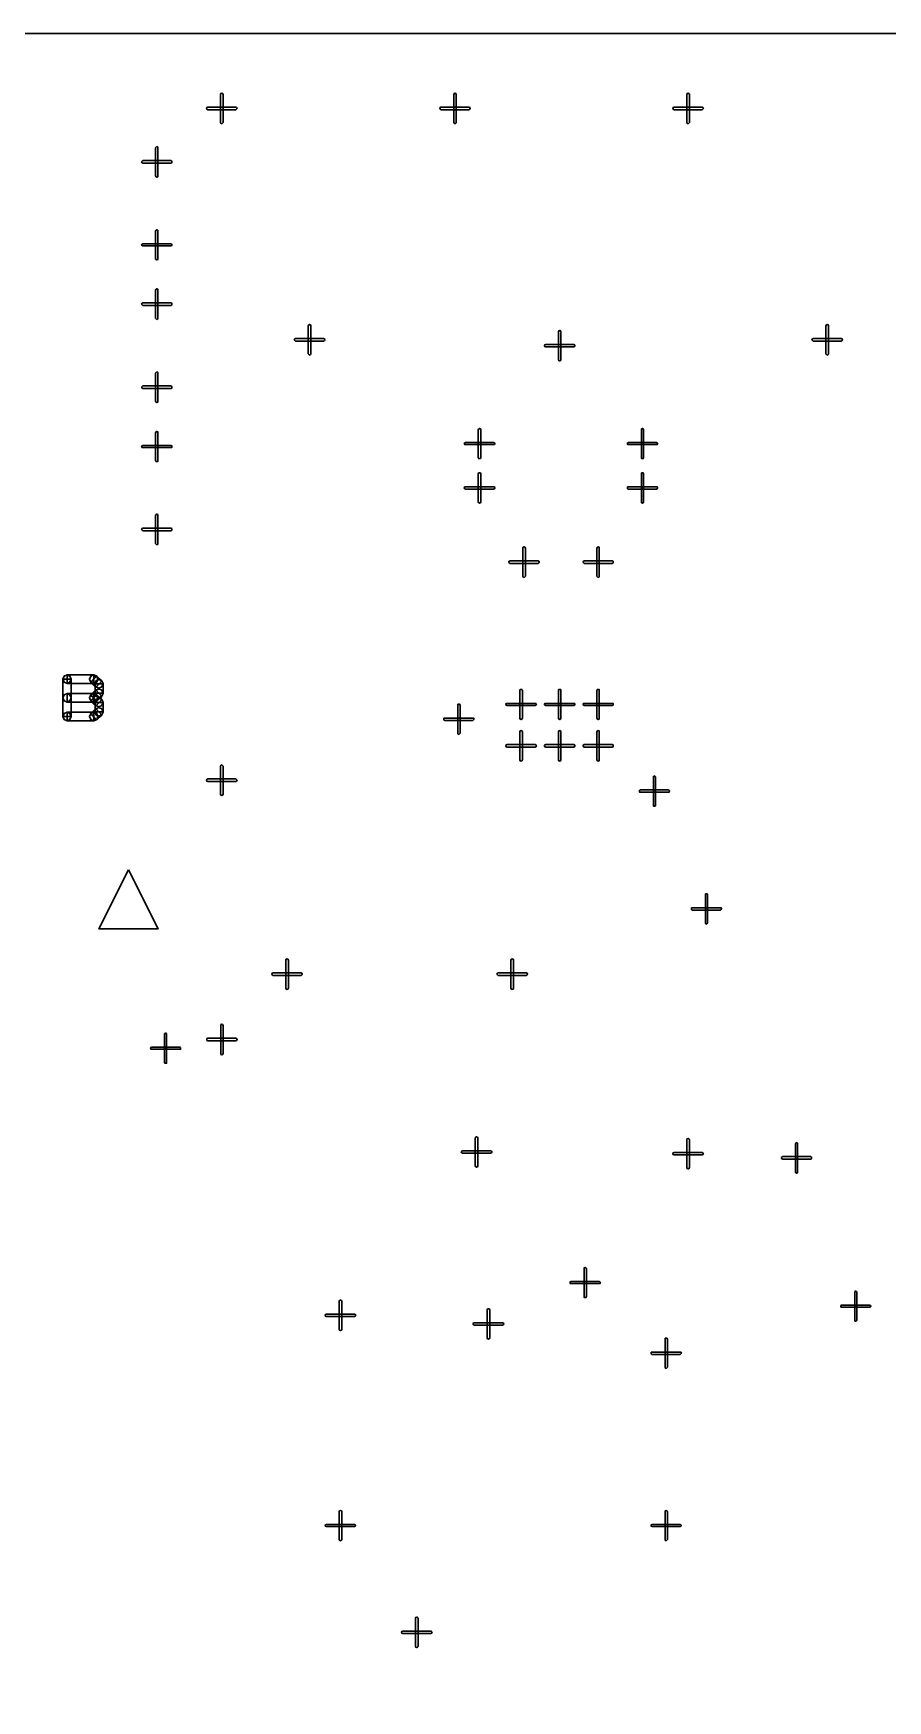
# Model space of a CAD drawing. Header units: millimetres. Extents: x 0 to 1189, y 35 to 806.
# Drawn here: x 678.2 to 728.6, y 510.5 to 608.7 of the extents above; entities that cross this region are included whole.
import ezdxf

# ---------------------------------------------------------------- set-up
doc = ezdxf.new("R2010")
doc.units = ezdxf.units.MM
doc.layers.add('Pen 1', color=7, linetype='Continuous')

msp = doc.modelspace()

# ---------------------------------------------------------------- linework, layer by layer
at = {"layer": 'Pen 1', "color": 7, "lineweight": 30}
for points in [[(623.325, 608.725), (623.325, 449.2), (832.35, 449.2), (832.35, 608.725), (623.325, 608.725)], [(689.25, 605.125), (689.275, 605.175), (689.325, 605.2), (689.375, 605.175), (689.4, 605.125), (689.4, 603.475), (689.375, 603.425), (689.325, 603.4), (689.275, 603.425), (689.25, 603.475), (689.25, 605.125)], [(689.25, 605.125), (689.275, 605.175), (689.325, 605.2), (689.375, 605.175), (689.4, 605.125), (689.4, 603.475), (689.375, 603.425), (689.325, 603.4), (689.275, 603.425), (689.25, 603.475), (689.25, 605.125)], [(703, 605.125), (703.025, 605.175), (703.075, 605.2), (703.125, 605.175), (703.15, 605.125), (703.15, 603.475), (703.125, 603.425), (703.075, 603.4), (703.025, 603.425), (703, 603.475), (703, 605.125)], [(703, 605.125), (703.025, 605.175), (703.075, 605.2), (703.125, 605.175), (703.15, 605.125), (703.15, 603.475), (703.125, 603.425), (703.075, 603.4), (703.025, 603.425), (703, 603.475), (703, 605.125)], [(716.75, 605.125), (716.775, 605.175), (716.825, 605.2), (716.875, 605.175), (716.9, 605.125), (716.9, 603.475), (716.875, 603.425), (716.825, 603.4), (716.775, 603.425), (716.75, 603.475), (716.75, 605.125)], [(716.75, 605.125), (716.775, 605.175), (716.825, 605.2), (716.875, 605.175), (716.9, 605.125), (716.9, 603.475), (716.875, 603.425), (716.825, 603.4), (716.775, 603.425), (716.75, 603.475), (716.75, 605.125)], [(688.5, 604.225), (688.45, 604.25), (688.425, 604.3), (688.45, 604.35), (688.5, 604.375), (690.15, 604.375), (690.2, 604.35), (690.225, 604.3), (690.2, 604.25), (690.15, 604.225), (688.5, 604.225)], [(688.5, 604.225), (688.45, 604.25), (688.425, 604.3), (688.45, 604.35), (688.5, 604.375), (690.15, 604.375), (690.2, 604.35), (690.225, 604.3), (690.2, 604.25), (690.15, 604.225), (688.5, 604.225)], [(702.25, 604.225), (702.2, 604.25), (702.175, 604.3), (702.2, 604.35), (702.25, 604.375), (703.9, 604.375), (703.95, 604.35), (703.975, 604.3), (703.95, 604.25), (703.9, 604.225), (702.25, 604.225)], [(702.25, 604.225), (702.2, 604.25), (702.175, 604.3), (702.2, 604.35), (702.25, 604.375), (703.9, 604.375), (703.95, 604.35), (703.975, 604.3), (703.95, 604.25), (703.9, 604.225), (702.25, 604.225)], [(716, 604.225), (715.95, 604.25), (715.925, 604.3), (715.95, 604.35), (716, 604.375), (717.65, 604.375), (717.7, 604.35), (717.725, 604.3), (717.7, 604.25), (717.65, 604.225), (716, 604.225)], [(716, 604.225), (715.95, 604.25), (715.925, 604.3), (715.95, 604.35), (716, 604.375), (717.65, 604.375), (717.7, 604.35), (717.725, 604.3), (717.7, 604.25), (717.65, 604.225), (716, 604.225)], [(684.675, 601.075), (684.625, 601.1), (684.6, 601.15), (684.625, 601.2), (684.675, 601.225), (686.325, 601.225), (686.375, 601.2), (686.375, 601.15), (686.375, 601.1), (686.325, 601.075), (684.675, 601.075)], [(684.675, 601.075), (684.625, 601.1), (684.6, 601.15), (684.625, 601.2), (684.675, 601.225), (686.325, 601.225), (686.375, 601.2), (686.375, 601.15), (686.375, 601.1), (686.325, 601.075), (684.675, 601.075)], [(685.425, 601.975), (685.45, 602.025), (685.5, 602.05), (685.55, 602.025), (685.55, 601.975), (685.55, 600.325), (685.55, 600.275), (685.5, 600.25), (685.45, 600.275), (685.425, 600.325), (685.425, 601.975)], [(685.425, 601.975), (685.45, 602.025), (685.5, 602.05), (685.55, 602.025), (685.55, 601.975), (685.55, 600.325), (685.55, 600.275), (685.5, 600.25), (685.45, 600.275), (685.425, 600.325), (685.425, 601.975)], [(684.675, 596.2), (684.625, 596.225), (684.6, 596.25), (684.625, 596.3), (684.675, 596.325), (686.325, 596.325), (686.375, 596.3), (686.375, 596.25), (686.375, 596.225), (686.325, 596.2), (684.675, 596.2)], [(684.675, 596.2), (684.625, 596.225), (684.6, 596.25), (684.625, 596.3), (684.675, 596.325), (686.325, 596.325), (686.375, 596.3), (686.375, 596.25), (686.375, 596.225), (686.325, 596.2), (684.675, 596.2)], [(685.425, 597.075), (685.45, 597.125), (685.5, 597.15), (685.55, 597.125), (685.55, 597.075), (685.55, 595.425), (685.55, 595.4), (685.5, 595.375), (685.45, 595.4), (685.425, 595.425), (685.425, 597.075)], [(685.425, 597.075), (685.45, 597.125), (685.5, 597.15), (685.55, 597.125), (685.55, 597.075), (685.55, 595.425), (685.55, 595.4), (685.5, 595.375), (685.45, 595.4), (685.425, 595.425), (685.425, 597.075)], [(685.425, 593.6), (685.45, 593.65), (685.5, 593.675), (685.55, 593.65), (685.55, 593.6), (685.55, 591.95), (685.55, 591.9), (685.5, 591.875), (685.45, 591.9), (685.425, 591.95), (685.425, 593.6)], [(685.425, 593.6), (685.45, 593.65), (685.5, 593.675), (685.55, 593.65), (685.55, 593.6), (685.55, 591.95), (685.55, 591.9), (685.5, 591.875), (685.45, 591.9), (685.425, 591.95), (685.425, 593.6)], [(684.675, 592.7), (684.625, 592.725), (684.6, 592.775), (684.625, 592.825), (684.675, 592.85), (686.325, 592.85), (686.375, 592.825), (686.375, 592.775), (686.375, 592.725), (686.325, 592.7), (684.675, 592.7)], [(684.675, 592.7), (684.625, 592.725), (684.6, 592.775), (684.625, 592.825), (684.675, 592.85), (686.325, 592.85), (686.375, 592.825), (686.375, 592.775), (686.375, 592.725), (686.325, 592.7), (684.675, 592.7)], [(694.425, 591.5), (694.45, 591.55), (694.5, 591.575), (694.55, 591.55), (694.575, 591.5), (694.575, 589.85), (694.55, 589.8), (694.5, 589.775), (694.45, 589.8), (694.425, 589.85), (694.425, 591.5)], [(694.425, 591.5), (694.45, 591.55), (694.5, 591.575), (694.55, 591.55), (694.575, 591.5), (694.575, 589.85), (694.55, 589.8), (694.5, 589.775), (694.45, 589.8), (694.425, 589.85), (694.425, 591.5)], [(724.95, 591.5), (724.975, 591.55), (725.025, 591.575), (725.075, 591.55), (725.1, 591.5), (725.1, 589.85), (725.075, 589.8), (725.025, 589.775), (724.975, 589.8), (724.95, 589.85), (724.95, 591.5)], [(724.95, 591.5), (724.975, 591.55), (725.025, 591.575), (725.075, 591.55), (725.1, 591.5), (725.1, 589.85), (725.075, 589.8), (725.025, 589.775), (724.975, 589.8), (724.95, 589.85), (724.95, 591.5)], [(693.675, 590.6), (693.625, 590.625), (693.6, 590.675), (693.625, 590.725), (693.675, 590.75), (695.325, 590.75), (695.375, 590.725), (695.4, 590.675), (695.375, 590.625), (695.325, 590.6), (693.675, 590.6)], [(693.675, 590.6), (693.625, 590.625), (693.6, 590.675), (693.625, 590.725), (693.675, 590.75), (695.325, 590.75), (695.375, 590.725), (695.4, 590.675), (695.375, 590.625), (695.325, 590.6), (693.675, 590.6)], [(708.425, 590.25), (708.375, 590.275), (708.35, 590.325), (708.375, 590.375), (708.425, 590.4), (710.075, 590.4), (710.125, 590.375), (710.15, 590.325), (710.125, 590.275), (710.075, 590.25), (708.425, 590.25)], [(708.425, 590.25), (708.375, 590.275), (708.35, 590.325), (708.375, 590.375), (708.425, 590.4), (710.075, 590.4), (710.125, 590.375), (710.15, 590.325), (710.125, 590.275), (710.075, 590.25), (708.425, 590.25)], [(709.175, 591.15), (709.2, 591.2), (709.25, 591.225), (709.3, 591.2), (709.325, 591.15), (709.325, 589.5), (709.3, 589.45), (709.25, 589.425), (709.2, 589.45), (709.175, 589.5), (709.175, 591.15)], [(709.175, 591.15), (709.2, 591.2), (709.25, 591.225), (709.3, 591.2), (709.325, 591.15), (709.325, 589.5), (709.3, 589.45), (709.25, 589.425), (709.2, 589.45), (709.175, 589.5), (709.175, 591.15)], [(724.2, 590.6), (724.15, 590.625), (724.125, 590.675), (724.15, 590.725), (724.2, 590.75), (725.85, 590.75), (725.9, 590.725), (725.925, 590.675), (725.9, 590.625), (725.85, 590.6), (724.2, 590.6)], [(724.2, 590.6), (724.15, 590.625), (724.125, 590.675), (724.15, 590.725), (724.2, 590.75), (725.85, 590.75), (725.9, 590.725), (725.925, 590.675), (725.9, 590.625), (725.85, 590.6), (724.2, 590.6)], [(685.425, 588.7), (685.45, 588.75), (685.5, 588.775), (685.55, 588.75), (685.55, 588.7), (685.55, 587.05), (685.55, 587), (685.5, 586.975), (685.45, 587), (685.425, 587.05), (685.425, 588.7)], [(685.425, 588.7), (685.45, 588.75), (685.5, 588.775), (685.55, 588.75), (685.55, 588.7), (685.55, 587.05), (685.55, 587), (685.5, 586.975), (685.45, 587), (685.425, 587.05), (685.425, 588.7)], [(684.675, 587.8), (684.625, 587.825), (684.6, 587.875), (684.625, 587.925), (684.675, 587.95), (686.325, 587.95), (686.375, 587.925), (686.375, 587.875), (686.375, 587.825), (686.325, 587.8), (684.675, 587.8)], [(684.675, 587.8), (684.625, 587.825), (684.6, 587.875), (684.625, 587.925), (684.675, 587.95), (686.325, 587.95), (686.375, 587.925), (686.375, 587.875), (686.375, 587.825), (686.325, 587.8), (684.675, 587.8)], [(704.45, 585.375), (704.475, 585.425), (704.525, 585.45), (704.575, 585.425), (704.6, 585.375), (704.6, 583.725), (704.575, 583.675), (704.525, 583.675), (704.475, 583.675), (704.45, 583.725), (704.45, 585.375)], [(704.45, 585.375), (704.475, 585.425), (704.525, 585.45), (704.575, 585.425), (704.6, 585.375), (704.6, 583.725), (704.575, 583.675), (704.525, 583.675), (704.475, 583.675), (704.45, 583.725), (704.45, 585.375)], [(714.075, 585.375), (714.075, 585.425), (714.125, 585.45), (714.175, 585.425), (714.2, 585.375), (714.2, 583.725), (714.175, 583.675), (714.125, 583.675), (714.075, 583.675), (714.075, 583.725), (714.075, 585.375)], [(714.075, 585.375), (714.075, 585.425), (714.125, 585.45), (714.175, 585.425), (714.2, 585.375), (714.2, 583.725), (714.175, 583.675), (714.125, 583.675), (714.075, 583.675), (714.075, 583.725), (714.075, 585.375)], [(684.675, 584.325), (684.625, 584.325), (684.6, 584.375), (684.625, 584.425), (684.675, 584.45), (686.325, 584.45), (686.375, 584.425), (686.375, 584.375), (686.375, 584.325), (686.325, 584.325), (684.675, 584.325)], [(684.675, 584.325), (684.625, 584.325), (684.6, 584.375), (684.625, 584.425), (684.675, 584.45), (686.325, 584.45), (686.375, 584.425), (686.375, 584.375), (686.375, 584.325), (686.325, 584.325), (684.675, 584.325)], [(685.425, 585.2), (685.45, 585.25), (685.5, 585.275), (685.55, 585.25), (685.55, 585.2), (685.55, 583.55), (685.55, 583.5), (685.5, 583.5), (685.45, 583.5), (685.425, 583.55), (685.425, 585.2)], [(685.425, 585.2), (685.45, 585.25), (685.5, 585.275), (685.55, 585.25), (685.55, 585.2), (685.55, 583.55), (685.55, 583.5), (685.5, 583.5), (685.45, 583.5), (685.425, 583.55), (685.425, 585.2)], [(703.7, 584.5), (703.65, 584.5), (703.625, 584.55), (703.65, 584.6), (703.7, 584.625), (705.35, 584.625), (705.4, 584.6), (705.425, 584.55), (705.4, 584.5), (705.35, 584.5), (703.7, 584.5)], [(703.7, 584.5), (703.65, 584.5), (703.625, 584.55), (703.65, 584.6), (703.7, 584.625), (705.35, 584.625), (705.4, 584.6), (705.425, 584.55), (705.4, 584.5), (705.35, 584.5), (703.7, 584.5)], [(713.3, 584.5), (713.25, 584.5), (713.25, 584.55), (713.25, 584.6), (713.3, 584.625), (714.95, 584.625), (715, 584.6), (715.025, 584.55), (715, 584.5), (714.95, 584.5), (713.3, 584.5)], [(713.3, 584.5), (713.25, 584.5), (713.25, 584.55), (713.25, 584.6), (713.3, 584.625), (714.95, 584.625), (715, 584.6), (715.025, 584.55), (715, 584.5), (714.95, 584.5), (713.3, 584.5)], [(704.45, 582.775), (704.475, 582.825), (704.525, 582.825), (704.575, 582.825), (704.6, 582.775), (704.6, 581.125), (704.575, 581.075), (704.525, 581.05), (704.475, 581.075), (704.45, 581.125), (704.45, 582.775)], [(704.45, 582.775), (704.475, 582.825), (704.525, 582.825), (704.575, 582.825), (704.6, 582.775), (704.6, 581.125), (704.575, 581.075), (704.525, 581.05), (704.475, 581.075), (704.45, 581.125), (704.45, 582.775)], [(714.075, 582.775), (714.075, 582.825), (714.125, 582.825), (714.175, 582.825), (714.2, 582.775), (714.2, 581.125), (714.175, 581.075), (714.125, 581.05), (714.075, 581.075), (714.075, 581.125), (714.075, 582.775)], [(714.075, 582.775), (714.075, 582.825), (714.125, 582.825), (714.175, 582.825), (714.2, 582.775), (714.2, 581.125), (714.175, 581.075), (714.125, 581.05), (714.075, 581.075), (714.075, 581.125), (714.075, 582.775)], [(703.7, 581.875), (703.65, 581.9), (703.625, 581.95), (703.65, 582), (703.7, 582), (705.35, 582), (705.4, 582), (705.425, 581.95), (705.4, 581.9), (705.35, 581.875), (703.7, 581.875)], [(703.7, 581.875), (703.65, 581.9), (703.625, 581.95), (703.65, 582), (703.7, 582), (705.35, 582), (705.4, 582), (705.425, 581.95), (705.4, 581.9), (705.35, 581.875), (703.7, 581.875)], [(713.3, 581.875), (713.25, 581.9), (713.25, 581.95), (713.25, 582), (713.3, 582), (714.95, 582), (715, 582), (715.025, 581.95), (715, 581.9), (714.95, 581.875), (713.3, 581.875)], [(713.3, 581.875), (713.25, 581.9), (713.25, 581.95), (713.25, 582), (713.3, 582), (714.95, 582), (715, 582), (715.025, 581.95), (715, 581.9), (714.95, 581.875), (713.3, 581.875)], [(684.675, 579.425), (684.625, 579.45), (684.6, 579.5), (684.625, 579.55), (684.675, 579.575), (686.325, 579.575), (686.375, 579.55), (686.375, 579.5), (686.375, 579.45), (686.325, 579.425), (684.675, 579.425)], [(684.675, 579.425), (684.625, 579.45), (684.6, 579.5), (684.625, 579.55), (684.675, 579.575), (686.325, 579.575), (686.375, 579.55), (686.375, 579.5), (686.375, 579.45), (686.325, 579.425), (684.675, 579.425)], [(685.425, 580.325), (685.45, 580.375), (685.5, 580.4), (685.55, 580.375), (685.55, 580.325), (685.55, 578.675), (685.55, 578.625), (685.5, 578.6), (685.45, 578.625), (685.425, 578.675), (685.425, 580.325)], [(685.425, 580.325), (685.45, 580.375), (685.5, 580.4), (685.55, 580.375), (685.55, 580.325), (685.55, 578.675), (685.55, 578.625), (685.5, 578.6), (685.45, 578.625), (685.425, 578.675), (685.425, 580.325)], [(706.325, 577.5), (706.275, 577.525), (706.25, 577.575), (706.275, 577.625), (706.325, 577.65), (707.975, 577.65), (708.025, 577.625), (708.05, 577.575), (708.025, 577.525), (707.975, 577.5), (706.325, 577.5)], [(706.325, 577.5), (706.275, 577.525), (706.25, 577.575), (706.275, 577.625), (706.325, 577.65), (707.975, 577.65), (708.025, 577.625), (708.05, 577.575), (708.025, 577.525), (707.975, 577.5), (706.325, 577.5)], [(707.075, 578.4), (707.1, 578.45), (707.15, 578.475), (707.2, 578.45), (707.225, 578.4), (707.225, 576.75), (707.2, 576.7), (707.15, 576.675), (707.1, 576.7), (707.075, 576.75), (707.075, 578.4)], [(707.075, 578.4), (707.1, 578.45), (707.15, 578.475), (707.2, 578.45), (707.225, 578.4), (707.225, 576.75), (707.2, 576.7), (707.15, 576.675), (707.1, 576.7), (707.075, 576.75), (707.075, 578.4)], [(710.7, 577.5), (710.65, 577.525), (710.625, 577.575), (710.65, 577.625), (710.7, 577.65), (712.35, 577.65), (712.4, 577.625), (712.4, 577.575), (712.4, 577.525), (712.35, 577.5), (710.7, 577.5)], [(710.7, 577.5), (710.65, 577.525), (710.625, 577.575), (710.65, 577.625), (710.7, 577.65), (712.35, 577.65), (712.4, 577.625), (712.4, 577.575), (712.4, 577.525), (712.35, 577.5), (710.7, 577.5)], [(711.45, 578.4), (711.475, 578.45), (711.525, 578.475), (711.575, 578.45), (711.575, 578.4), (711.575, 576.75), (711.575, 576.7), (711.525, 576.675), (711.475, 576.7), (711.45, 576.75), (711.45, 578.4)], [(711.45, 578.4), (711.475, 578.45), (711.525, 578.475), (711.575, 578.45), (711.575, 578.4), (711.575, 576.75), (711.575, 576.7), (711.525, 576.675), (711.475, 576.7), (711.45, 576.75), (711.45, 578.4)], [(680.45, 570.675), (680.375, 570.5), (680.2, 570.425), (680.025, 570.5), (679.95, 570.675), (680.025, 570.85), (680.2, 570.925), (680.375, 570.85), (680.45, 570.675)], [(680.2, 568.225), (680.025, 568.3), (679.95, 568.475), (679.95, 570.675), (680.025, 570.85), (680.2, 570.925), (681.775, 570.925), (681.925, 570.85), (682.25, 570.575), (682.325, 570.4), (682.325, 569.85), (682.25, 569.675), (682.25, 569.65), (682.15, 569.575), (682.25, 569.475), (682.325, 569.3), (682.325, 568.75), (682.25, 568.575), (682.25, 568.55), (681.925, 568.275), (681.775, 568.225), (680.2, 568.225)], [(680.2, 570.425), (680.2, 570.925), (681.775, 570.925), (681.775, 570.425), (680.2, 570.425)], [(682.025, 570.675), (681.95, 570.5), (681.775, 570.425), (681.6, 570.5), (681.525, 570.675), (681.6, 570.85), (681.775, 570.925), (681.95, 570.85), (682.025, 570.675)], [(681.6, 570.475), (681.925, 570.85), (682.25, 570.575), (681.925, 570.2), (681.6, 570.475)], [(680.45, 568.475), (679.95, 568.475), (679.95, 570.675), (680.45, 570.675), (680.45, 568.475)], [(680.45, 569.575), (680.375, 569.4), (680.2, 569.325), (680.025, 569.4), (679.95, 569.575), (680.025, 569.75), (680.2, 569.825), (680.375, 569.75), (680.45, 569.575)], [(680.2, 569.325), (680.2, 569.825), (681.775, 569.825), (681.775, 569.325), (680.2, 569.325)], [(680.45, 569.825), (681.675, 569.825), (681.85, 569.95), (681.85, 570.275), (681.675, 570.425), (680.45, 570.425), (680.45, 569.825)], [(682.025, 569.575), (681.95, 569.4), (681.775, 569.325), (681.6, 569.4), (681.525, 569.575), (681.6, 569.75), (681.775, 569.825), (681.95, 569.75), (682.025, 569.575)], [(682.025, 569.575), (681.95, 569.4), (681.775, 569.325), (681.6, 569.4), (681.525, 569.575), (681.6, 569.75), (681.775, 569.825), (681.95, 569.75), (682.025, 569.575)], [(681.925, 570.025), (682.25, 569.65), (681.925, 569.375), (681.6, 569.75), (681.925, 570.025)], [(681.6, 569.375), (681.925, 569.75), (682.25, 569.475), (681.925, 569.1), (681.6, 569.375)], [(682.325, 570.4), (682.25, 570.225), (682.075, 570.15), (681.9, 570.225), (681.85, 570.4), (681.9, 570.575), (682.075, 570.65), (682.25, 570.575), (682.325, 570.4)], [(681.85, 570.4), (682.325, 570.4), (682.325, 569.85), (681.85, 569.85), (681.85, 570.4)], [(682.325, 569.85), (682.25, 569.675), (682.075, 569.6), (681.9, 569.675), (681.85, 569.85), (681.9, 570.025), (682.075, 570.1), (682.25, 570.025), (682.325, 569.85)], [(706.9, 570.025), (706.925, 570.075), (706.975, 570.075), (707.025, 570.075), (707.05, 570.025), (707.05, 568.375), (707.025, 568.325), (706.975, 568.3), (706.925, 568.325), (706.9, 568.375), (706.9, 570.025)], [(706.9, 570.025), (706.925, 570.075), (706.975, 570.075), (707.025, 570.075), (707.05, 570.025), (707.05, 568.375), (707.025, 568.325), (706.975, 568.3), (706.925, 568.325), (706.9, 568.375), (706.9, 570.025)], [(709.175, 570.025), (709.2, 570.075), (709.25, 570.075), (709.3, 570.075), (709.325, 570.025), (709.325, 568.375), (709.3, 568.325), (709.25, 568.3), (709.2, 568.325), (709.175, 568.375), (709.175, 570.025)], [(709.175, 570.025), (709.2, 570.075), (709.25, 570.075), (709.3, 570.075), (709.325, 570.025), (709.325, 568.375), (709.3, 568.325), (709.25, 568.3), (709.2, 568.325), (709.175, 568.375), (709.175, 570.025)], [(711.45, 570.025), (711.475, 570.075), (711.525, 570.075), (711.575, 570.075), (711.575, 570.025), (711.575, 568.375), (711.575, 568.325), (711.525, 568.3), (711.475, 568.325), (711.45, 568.375), (711.45, 570.025)], [(711.45, 570.025), (711.475, 570.075), (711.525, 570.075), (711.575, 570.075), (711.575, 570.025), (711.575, 568.375), (711.575, 568.325), (711.525, 568.3), (711.475, 568.325), (711.45, 568.375), (711.45, 570.025)], [(680.45, 568.475), (680.375, 568.3), (680.2, 568.225), (680.025, 568.3), (679.95, 568.475), (680.025, 568.65), (680.2, 568.725), (680.375, 568.65), (680.45, 568.475)], [(680.45, 568.475), (680.375, 568.3), (680.2, 568.225), (680.025, 568.3), (679.95, 568.475), (680.025, 568.65), (680.2, 568.725), (680.375, 568.65), (680.45, 568.475)], [(681.775, 568.725), (681.775, 568.225), (680.2, 568.225), (680.2, 568.725), (681.775, 568.725)], [(680.45, 568.725), (681.675, 568.725), (681.85, 568.85), (681.85, 569.175), (681.675, 569.325), (680.45, 569.325), (680.45, 568.725)], [(682.025, 568.475), (681.95, 568.3), (681.775, 568.225), (681.6, 568.3), (681.525, 568.475), (681.6, 568.65), (681.775, 568.725), (681.95, 568.65), (682.025, 568.475)], [(681.925, 568.925), (682.25, 568.55), (681.925, 568.275), (681.6, 568.65), (681.925, 568.925)], [(682.325, 569.3), (682.25, 569.125), (682.075, 569.05), (681.9, 569.125), (681.85, 569.3), (681.9, 569.475), (682.075, 569.55), (682.25, 569.475), (682.325, 569.3)], [(681.85, 569.3), (682.325, 569.3), (682.325, 568.75), (681.85, 568.75), (681.85, 569.3)], [(682.325, 568.75), (682.25, 568.575), (682.075, 568.5), (681.9, 568.575), (681.85, 568.75), (681.9, 568.925), (682.075, 569), (682.25, 568.925), (682.325, 568.75)], [(703.25, 569.15), (703.25, 569.2), (703.3, 569.2), (703.35, 569.2), (703.375, 569.15), (703.375, 567.5), (703.35, 567.45), (703.3, 567.425), (703.25, 567.45), (703.25, 567.5), (703.25, 569.15)], [(703.25, 569.15), (703.25, 569.2), (703.3, 569.2), (703.35, 569.2), (703.375, 569.15), (703.375, 567.5), (703.35, 567.45), (703.3, 567.425), (703.25, 567.45), (703.25, 567.5), (703.25, 569.15)], [(706.15, 569.125), (706.1, 569.15), (706.075, 569.2), (706.1, 569.25), (706.15, 569.25), (707.8, 569.25), (707.85, 569.25), (707.875, 569.2), (707.85, 569.15), (707.8, 569.125), (706.15, 569.125)], [(706.15, 569.125), (706.1, 569.15), (706.075, 569.2), (706.1, 569.25), (706.15, 569.25), (707.8, 569.25), (707.85, 569.25), (707.875, 569.2), (707.85, 569.15), (707.8, 569.125), (706.15, 569.125)], [(708.425, 569.125), (708.375, 569.15), (708.35, 569.2), (708.375, 569.25), (708.425, 569.25), (710.075, 569.25), (710.125, 569.25), (710.15, 569.2), (710.125, 569.15), (710.075, 569.125), (708.425, 569.125)], [(708.425, 569.125), (708.375, 569.15), (708.35, 569.2), (708.375, 569.25), (708.425, 569.25), (710.075, 569.25), (710.125, 569.25), (710.15, 569.2), (710.125, 569.15), (710.075, 569.125), (708.425, 569.125)], [(710.7, 569.125), (710.65, 569.15), (710.625, 569.2), (710.65, 569.25), (710.7, 569.25), (712.35, 569.25), (712.4, 569.25), (712.4, 569.2), (712.4, 569.15), (712.35, 569.125), (710.7, 569.125)], [(710.7, 569.125), (710.65, 569.15), (710.625, 569.2), (710.65, 569.25), (710.7, 569.25), (712.35, 569.25), (712.4, 569.25), (712.4, 569.2), (712.4, 569.15), (712.35, 569.125), (710.7, 569.125)], [(702.475, 568.25), (702.425, 568.275), (702.425, 568.325), (702.425, 568.375), (702.475, 568.375), (704.125, 568.375), (704.175, 568.375), (704.2, 568.325), (704.175, 568.275), (704.125, 568.25), (702.475, 568.25)], [(702.475, 568.25), (702.425, 568.275), (702.425, 568.325), (702.425, 568.375), (702.475, 568.375), (704.125, 568.375), (704.175, 568.375), (704.2, 568.325), (704.175, 568.275), (704.125, 568.25), (702.475, 568.25)], [(706.15, 566.675), (706.1, 566.7), (706.075, 566.75), (706.1, 566.8), (706.15, 566.825), (707.8, 566.825), (707.85, 566.8), (707.875, 566.75), (707.85, 566.7), (707.8, 566.675), (706.15, 566.675)], [(706.15, 566.675), (706.1, 566.7), (706.075, 566.75), (706.1, 566.8), (706.15, 566.825), (707.8, 566.825), (707.85, 566.8), (707.875, 566.75), (707.85, 566.7), (707.8, 566.675), (706.15, 566.675)], [(706.9, 567.575), (706.925, 567.625), (706.975, 567.65), (707.025, 567.625), (707.05, 567.575), (707.05, 565.925), (707.025, 565.875), (706.975, 565.85), (706.925, 565.875), (706.9, 565.925), (706.9, 567.575)], [(706.9, 567.575), (706.925, 567.625), (706.975, 567.65), (707.025, 567.625), (707.05, 567.575), (707.05, 565.925), (707.025, 565.875), (706.975, 565.85), (706.925, 565.875), (706.9, 565.925), (706.9, 567.575)], [(708.425, 566.675), (708.375, 566.7), (708.35, 566.75), (708.375, 566.8), (708.425, 566.825), (710.075, 566.825), (710.125, 566.8), (710.15, 566.75), (710.125, 566.7), (710.075, 566.675), (708.425, 566.675)], [(708.425, 566.675), (708.375, 566.7), (708.35, 566.75), (708.375, 566.8), (708.425, 566.825), (710.075, 566.825), (710.125, 566.8), (710.15, 566.75), (710.125, 566.7), (710.075, 566.675), (708.425, 566.675)], [(709.175, 567.575), (709.2, 567.625), (709.25, 567.65), (709.3, 567.625), (709.325, 567.575), (709.325, 565.925), (709.3, 565.875), (709.25, 565.85), (709.2, 565.875), (709.175, 565.925), (709.175, 567.575)], [(709.175, 567.575), (709.2, 567.625), (709.25, 567.65), (709.3, 567.625), (709.325, 567.575), (709.325, 565.925), (709.3, 565.875), (709.25, 565.85), (709.2, 565.875), (709.175, 565.925), (709.175, 567.575)], [(710.7, 566.675), (710.65, 566.7), (710.625, 566.75), (710.65, 566.8), (710.7, 566.825), (712.35, 566.825), (712.4, 566.8), (712.4, 566.75), (712.4, 566.7), (712.35, 566.675), (710.7, 566.675)], [(710.7, 566.675), (710.65, 566.7), (710.625, 566.75), (710.65, 566.8), (710.7, 566.825), (712.35, 566.825), (712.4, 566.8), (712.4, 566.75), (712.4, 566.7), (712.35, 566.675), (710.7, 566.675)], [(711.45, 567.575), (711.475, 567.625), (711.525, 567.65), (711.575, 567.625), (711.575, 567.575), (711.575, 565.925), (711.575, 565.875), (711.525, 565.85), (711.475, 565.875), (711.45, 565.925), (711.45, 567.575)], [(711.45, 567.575), (711.475, 567.625), (711.525, 567.65), (711.575, 567.625), (711.575, 567.575), (711.575, 565.925), (711.575, 565.875), (711.525, 565.85), (711.475, 565.875), (711.45, 565.925), (711.45, 567.575)], [(688.5, 564.65), (688.45, 564.675), (688.425, 564.725), (688.45, 564.775), (688.5, 564.8), (690.15, 564.8), (690.2, 564.775), (690.225, 564.725), (690.2, 564.675), (690.15, 564.65), (688.5, 564.65)], [(688.5, 564.65), (688.45, 564.675), (688.425, 564.725), (688.45, 564.775), (688.5, 564.8), (690.15, 564.8), (690.2, 564.775), (690.225, 564.725), (690.2, 564.675), (690.15, 564.65), (688.5, 564.65)], [(689.25, 565.55), (689.275, 565.6), (689.325, 565.625), (689.375, 565.6), (689.4, 565.55), (689.4, 563.9), (689.375, 563.85), (689.325, 563.825), (689.275, 563.85), (689.25, 563.9), (689.25, 565.55)], [(689.25, 565.55), (689.275, 565.6), (689.325, 565.625), (689.375, 565.6), (689.4, 565.55), (689.4, 563.9), (689.375, 563.85), (689.325, 563.825), (689.275, 563.85), (689.25, 563.9), (689.25, 565.55)], [(714.775, 564.9), (714.775, 564.95), (714.825, 564.975), (714.875, 564.95), (714.9, 564.9), (714.9, 563.25), (714.875, 563.2), (714.825, 563.2), (714.775, 563.2), (714.775, 563.25), (714.775, 564.9)], [(714.775, 564.9), (714.775, 564.95), (714.825, 564.975), (714.875, 564.95), (714.9, 564.9), (714.9, 563.25), (714.875, 563.2), (714.825, 563.2), (714.775, 563.2), (714.775, 563.25), (714.775, 564.9)], [(714, 564.025), (713.95, 564.025), (713.95, 564.075), (713.95, 564.125), (714, 564.15), (715.65, 564.15), (715.7, 564.125), (715.725, 564.075), (715.7, 564.025), (715.65, 564.025), (714, 564.025)], [(714, 564.025), (713.95, 564.025), (713.95, 564.075), (713.95, 564.125), (714, 564.15), (715.65, 564.15), (715.7, 564.125), (715.725, 564.075), (715.7, 564.025), (715.65, 564.025), (714, 564.025)], [(683.825, 559.45), (682.075, 555.975), (685.575, 555.975), (683.825, 559.45)], [(683.825, 559.45), (682.075, 555.975), (685.575, 555.975), (683.825, 559.45)], [(717.85, 557.975), (717.85, 558.025), (717.9, 558.025), (717.95, 558.025), (717.975, 557.975), (717.975, 556.325), (717.95, 556.275), (717.9, 556.25), (717.85, 556.275), (717.85, 556.325), (717.85, 557.975)], [(717.85, 557.975), (717.85, 558.025), (717.9, 558.025), (717.95, 558.025), (717.975, 557.975), (717.975, 556.325), (717.95, 556.275), (717.9, 556.25), (717.85, 556.275), (717.85, 556.325), (717.85, 557.975)], [(717.075, 557.075), (717.025, 557.1), (717.025, 557.15), (717.025, 557.2), (717.075, 557.2), (718.725, 557.2), (718.775, 557.2), (718.8, 557.15), (718.775, 557.1), (718.725, 557.075), (717.075, 557.075)], [(717.075, 557.075), (717.025, 557.1), (717.025, 557.15), (717.025, 557.2), (717.075, 557.2), (718.725, 557.2), (718.775, 557.2), (718.8, 557.15), (718.775, 557.1), (718.725, 557.075), (717.075, 557.075)], [(693.1, 554.125), (693.125, 554.175), (693.175, 554.2), (693.225, 554.175), (693.25, 554.125), (693.25, 552.475), (693.225, 552.425), (693.175, 552.4), (693.125, 552.425), (693.1, 552.475), (693.1, 554.125)], [(693.1, 554.125), (693.125, 554.175), (693.175, 554.2), (693.225, 554.175), (693.25, 554.125), (693.25, 552.475), (693.225, 552.425), (693.175, 552.4), (693.125, 552.425), (693.1, 552.475), (693.1, 554.125)], [(706.375, 554.125), (706.4, 554.175), (706.45, 554.2), (706.5, 554.175), (706.525, 554.125), (706.525, 552.475), (706.5, 552.425), (706.45, 552.4), (706.4, 552.425), (706.375, 552.475), (706.375, 554.125)], [(706.375, 554.125), (706.4, 554.175), (706.45, 554.2), (706.5, 554.175), (706.525, 554.125), (706.525, 552.475), (706.5, 552.425), (706.45, 552.4), (706.4, 552.425), (706.375, 552.475), (706.375, 554.125)], [(692.35, 553.225), (692.3, 553.25), (692.275, 553.3), (692.3, 553.35), (692.35, 553.375), (694, 553.375), (694.05, 553.35), (694.075, 553.3), (694.05, 553.25), (694, 553.225), (692.35, 553.225)], [(692.35, 553.225), (692.3, 553.25), (692.275, 553.3), (692.3, 553.35), (692.35, 553.375), (694, 553.375), (694.05, 553.35), (694.075, 553.3), (694.05, 553.25), (694, 553.225), (692.35, 553.225)], [(705.625, 553.225), (705.575, 553.25), (705.55, 553.3), (705.575, 553.35), (705.625, 553.375), (707.275, 553.375), (707.325, 553.35), (707.35, 553.3), (707.325, 553.25), (707.275, 553.225), (705.625, 553.225)], [(705.625, 553.225), (705.575, 553.25), (705.55, 553.3), (705.575, 553.35), (705.625, 553.375), (707.275, 553.375), (707.325, 553.35), (707.35, 553.3), (707.325, 553.25), (707.275, 553.225), (705.625, 553.225)], [(689.275, 550.275), (689.275, 550.325), (689.325, 550.35), (689.375, 550.325), (689.4, 550.275), (689.4, 548.625), (689.375, 548.575), (689.325, 548.55), (689.275, 548.575), (689.275, 548.625), (689.275, 550.275)], [(689.275, 550.275), (689.275, 550.325), (689.325, 550.35), (689.375, 550.325), (689.4, 550.275), (689.4, 548.625), (689.375, 548.575), (689.325, 548.55), (689.275, 548.575), (689.275, 548.625), (689.275, 550.275)], [(685.95, 549.75), (685.975, 549.8), (686.025, 549.825), (686.075, 549.8), (686.075, 549.75), (686.075, 548.1), (686.075, 548.05), (686.025, 548.05), (685.975, 548.05), (685.95, 548.1), (685.95, 549.75)], [(685.95, 549.75), (685.975, 549.8), (686.025, 549.825), (686.075, 549.8), (686.075, 549.75), (686.075, 548.1), (686.075, 548.05), (686.025, 548.05), (685.975, 548.05), (685.95, 548.1), (685.95, 549.75)], [(688.5, 549.375), (688.45, 549.4), (688.45, 549.45), (688.45, 549.5), (688.5, 549.525), (690.15, 549.525), (690.2, 549.5), (690.225, 549.45), (690.2, 549.4), (690.15, 549.375), (688.5, 549.375)], [(688.5, 549.375), (688.45, 549.4), (688.45, 549.45), (688.45, 549.5), (688.5, 549.525), (690.15, 549.525), (690.2, 549.5), (690.225, 549.45), (690.2, 549.4), (690.15, 549.375), (688.5, 549.375)], [(685.2, 548.875), (685.15, 548.875), (685.125, 548.925), (685.15, 548.975), (685.2, 549), (686.85, 549), (686.9, 548.975), (686.9, 548.925), (686.9, 548.875), (686.85, 548.875), (685.2, 548.875)], [(685.2, 548.875), (685.15, 548.875), (685.125, 548.925), (685.15, 548.975), (685.2, 549), (686.85, 549), (686.9, 548.975), (686.9, 548.925), (686.9, 548.875), (686.85, 548.875), (685.2, 548.875)], [(704.275, 543.65), (704.3, 543.7), (704.35, 543.725), (704.4, 543.7), (704.425, 543.65), (704.425, 542), (704.4, 541.95), (704.35, 541.925), (704.3, 541.95), (704.275, 542), (704.275, 543.65)], [(704.275, 543.65), (704.3, 543.7), (704.35, 543.725), (704.4, 543.7), (704.425, 543.65), (704.425, 542), (704.4, 541.95), (704.35, 541.925), (704.3, 541.95), (704.275, 542), (704.275, 543.65)], [(716.75, 543.55), (716.775, 543.6), (716.825, 543.625), (716.875, 543.6), (716.9, 543.55), (716.9, 541.9), (716.875, 541.85), (716.825, 541.825), (716.775, 541.85), (716.75, 541.9), (716.75, 543.55)], [(716.75, 543.55), (716.775, 543.6), (716.825, 543.625), (716.875, 543.6), (716.9, 543.55), (716.9, 541.9), (716.875, 541.85), (716.825, 541.825), (716.775, 541.85), (716.75, 541.9), (716.75, 543.55)], [(723.15, 543.3), (723.175, 543.35), (723.225, 543.375), (723.275, 543.35), (723.275, 543.3), (723.275, 541.65), (723.275, 541.6), (723.225, 541.575), (723.175, 541.6), (723.15, 541.65), (723.15, 543.3)], [(723.15, 543.3), (723.175, 543.35), (723.225, 543.375), (723.275, 543.35), (723.275, 543.3), (723.275, 541.65), (723.275, 541.6), (723.225, 541.575), (723.175, 541.6), (723.15, 541.65), (723.15, 543.3)], [(703.525, 542.75), (703.475, 542.775), (703.45, 542.825), (703.475, 542.875), (703.525, 542.9), (705.175, 542.9), (705.225, 542.875), (705.25, 542.825), (705.225, 542.775), (705.175, 542.75), (703.525, 542.75)], [(703.525, 542.75), (703.475, 542.775), (703.45, 542.825), (703.475, 542.875), (703.525, 542.9), (705.175, 542.9), (705.225, 542.875), (705.25, 542.825), (705.225, 542.775), (705.175, 542.75), (703.525, 542.75)], [(716, 542.65), (715.95, 542.675), (715.925, 542.725), (715.95, 542.775), (716, 542.8), (717.65, 542.8), (717.7, 542.775), (717.725, 542.725), (717.7, 542.675), (717.65, 542.65), (716, 542.65)], [(716, 542.65), (715.95, 542.675), (715.925, 542.725), (715.95, 542.775), (716, 542.8), (717.65, 542.8), (717.7, 542.775), (717.725, 542.725), (717.7, 542.675), (717.65, 542.65), (716, 542.65)], [(722.4, 542.4), (722.35, 542.425), (722.325, 542.475), (722.35, 542.525), (722.4, 542.55), (724.05, 542.55), (724.1, 542.525), (724.1, 542.475), (724.1, 542.425), (724.05, 542.4), (722.4, 542.4)], [(722.4, 542.4), (722.35, 542.425), (722.325, 542.475), (722.35, 542.525), (722.4, 542.55), (724.05, 542.55), (724.1, 542.525), (724.1, 542.475), (724.1, 542.425), (724.05, 542.4), (722.4, 542.4)], [(710.7, 535.95), (710.7, 536), (710.75, 536.025), (710.8, 536), (710.825, 535.95), (710.825, 534.3), (710.8, 534.25), (710.75, 534.25), (710.7, 534.25), (710.7, 534.3), (710.7, 535.95)], [(710.7, 535.95), (710.7, 536), (710.75, 536.025), (710.8, 536), (710.825, 535.95), (710.825, 534.3), (710.8, 534.25), (710.75, 534.25), (710.7, 534.25), (710.7, 534.3), (710.7, 535.95)], [(709.925, 535.075), (709.875, 535.075), (709.875, 535.125), (709.875, 535.175), (709.925, 535.2), (711.575, 535.2), (711.625, 535.175), (711.65, 535.125), (711.625, 535.075), (711.575, 535.075), (709.925, 535.075)], [(709.925, 535.075), (709.875, 535.075), (709.875, 535.125), (709.875, 535.175), (709.925, 535.2), (711.575, 535.2), (711.625, 535.175), (711.65, 535.125), (711.625, 535.075), (711.575, 535.075), (709.925, 535.075)], [(726.65, 534.55), (726.65, 534.6), (726.7, 534.625), (726.75, 534.6), (726.775, 534.55), (726.775, 532.9), (726.75, 532.875), (726.7, 532.85), (726.65, 532.875), (726.65, 532.9), (726.65, 534.55)], [(726.65, 534.55), (726.65, 534.6), (726.7, 534.625), (726.75, 534.6), (726.775, 534.55), (726.775, 532.9), (726.75, 532.875), (726.7, 532.85), (726.65, 532.875), (726.65, 532.9), (726.65, 534.55)], [(696.25, 534.025), (696.275, 534.075), (696.325, 534.1), (696.375, 534.075), (696.4, 534.025), (696.4, 532.375), (696.375, 532.325), (696.325, 532.3), (696.275, 532.325), (696.25, 532.375), (696.25, 534.025)], [(696.25, 534.025), (696.275, 534.075), (696.325, 534.1), (696.375, 534.075), (696.4, 534.025), (696.4, 532.375), (696.375, 532.325), (696.325, 532.3), (696.275, 532.325), (696.25, 532.375), (696.25, 534.025)], [(704.975, 533.525), (705, 533.575), (705.05, 533.575), (705.1, 533.575), (705.125, 533.525), (705.125, 531.875), (705.1, 531.825), (705.05, 531.8), (705, 531.825), (704.975, 531.875), (704.975, 533.525)], [(704.975, 533.525), (705, 533.575), (705.05, 533.575), (705.1, 533.575), (705.125, 533.525), (705.125, 531.875), (705.1, 531.825), (705.05, 531.8), (705, 531.825), (704.975, 531.875), (704.975, 533.525)], [(725.875, 533.675), (725.825, 533.7), (725.825, 533.725), (725.825, 533.775), (725.875, 533.8), (727.525, 533.8), (727.575, 533.775), (727.6, 533.725), (727.575, 533.7), (727.525, 533.675), (725.875, 533.675)], [(725.875, 533.675), (725.825, 533.7), (725.825, 533.725), (725.825, 533.775), (725.875, 533.8), (727.525, 533.8), (727.575, 533.775), (727.6, 533.725), (727.575, 533.7), (727.525, 533.675), (725.875, 533.675)], [(695.5, 533.125), (695.45, 533.15), (695.425, 533.2), (695.45, 533.25), (695.5, 533.275), (697.15, 533.275), (697.2, 533.25), (697.225, 533.2), (697.2, 533.15), (697.15, 533.125), (695.5, 533.125)], [(695.5, 533.125), (695.45, 533.15), (695.425, 533.2), (695.45, 533.25), (695.5, 533.275), (697.15, 533.275), (697.2, 533.25), (697.225, 533.2), (697.2, 533.15), (697.15, 533.125), (695.5, 533.125)], [(704.225, 532.625), (704.175, 532.65), (704.15, 532.7), (704.175, 532.75), (704.225, 532.75), (705.875, 532.75), (705.925, 532.75), (705.95, 532.7), (705.925, 532.65), (705.875, 532.625), (704.225, 532.625)], [(704.225, 532.625), (704.175, 532.65), (704.15, 532.7), (704.175, 532.75), (704.225, 532.75), (705.875, 532.75), (705.925, 532.75), (705.95, 532.7), (705.925, 532.65), (705.875, 532.625), (704.225, 532.625)], [(715.475, 531.8), (715.475, 531.85), (715.525, 531.85), (715.575, 531.85), (715.6, 531.8), (715.6, 530.15), (715.575, 530.1), (715.525, 530.075), (715.475, 530.1), (715.475, 530.15), (715.475, 531.8)], [(715.475, 531.8), (715.475, 531.85), (715.525, 531.85), (715.575, 531.85), (715.6, 531.8), (715.6, 530.15), (715.575, 530.1), (715.525, 530.075), (715.475, 530.1), (715.475, 530.15), (715.475, 531.8)], [(714.7, 530.9), (714.65, 530.925), (714.65, 530.975), (714.65, 531.025), (714.7, 531.025), (716.35, 531.025), (716.4, 531.025), (716.425, 530.975), (716.4, 530.925), (716.35, 530.9), (714.7, 530.9)], [(714.7, 530.9), (714.65, 530.925), (714.65, 530.975), (714.65, 531.025), (714.7, 531.025), (716.35, 531.025), (716.4, 531.025), (716.425, 530.975), (716.4, 530.925), (716.35, 530.9), (714.7, 530.9)], [(696.25, 521.65), (696.275, 521.675), (696.325, 521.7), (696.375, 521.675), (696.4, 521.65), (696.4, 520), (696.375, 519.95), (696.325, 519.925), (696.275, 519.95), (696.25, 520), (696.25, 521.65)], [(696.25, 521.65), (696.275, 521.675), (696.325, 521.7), (696.375, 521.675), (696.4, 521.65), (696.4, 520), (696.375, 519.95), (696.325, 519.925), (696.275, 519.95), (696.25, 520), (696.25, 521.65)], [(715.475, 521.65), (715.475, 521.675), (715.525, 521.7), (715.575, 521.675), (715.6, 521.65), (715.6, 520), (715.575, 519.95), (715.525, 519.925), (715.475, 519.95), (715.475, 520), (715.475, 521.65)], [(715.475, 521.65), (715.475, 521.675), (715.525, 521.7), (715.575, 521.675), (715.6, 521.65), (715.6, 520), (715.575, 519.95), (715.525, 519.925), (715.475, 519.95), (715.475, 520), (715.475, 521.65)], [(695.5, 520.75), (695.45, 520.775), (695.425, 520.825), (695.45, 520.85), (695.5, 520.875), (697.15, 520.875), (697.2, 520.85), (697.225, 520.825), (697.2, 520.775), (697.15, 520.75), (695.5, 520.75)], [(695.5, 520.75), (695.45, 520.775), (695.425, 520.825), (695.45, 520.85), (695.5, 520.875), (697.15, 520.875), (697.2, 520.85), (697.225, 520.825), (697.2, 520.775), (697.15, 520.75), (695.5, 520.75)], [(714.7, 520.75), (714.65, 520.775), (714.65, 520.825), (714.65, 520.85), (714.7, 520.875), (716.35, 520.875), (716.4, 520.85), (716.425, 520.825), (716.4, 520.775), (716.35, 520.75), (714.7, 520.75)], [(714.7, 520.75), (714.65, 520.775), (714.65, 520.825), (714.65, 520.85), (714.7, 520.875), (716.35, 520.875), (716.4, 520.85), (716.425, 520.825), (716.4, 520.775), (716.35, 520.75), (714.7, 520.75)], [(700.75, 515.35), (700.775, 515.4), (700.825, 515.425), (700.875, 515.4), (700.9, 515.35), (700.9, 513.7), (700.875, 513.65), (700.825, 513.625), (700.775, 513.65), (700.75, 513.7), (700.75, 515.35)], [(700.75, 515.35), (700.775, 515.4), (700.825, 515.425), (700.875, 515.4), (700.9, 515.35), (700.9, 513.7), (700.875, 513.65), (700.825, 513.625), (700.775, 513.65), (700.75, 513.7), (700.75, 515.35)], [(700, 514.45), (699.95, 514.475), (699.925, 514.525), (699.95, 514.575), (700, 514.6), (701.65, 514.6), (701.7, 514.575), (701.725, 514.525), (701.7, 514.475), (701.65, 514.45), (700, 514.45)], [(700, 514.45), (699.95, 514.475), (699.925, 514.525), (699.95, 514.575), (700, 514.6), (701.65, 514.6), (701.7, 514.575), (701.725, 514.525), (701.7, 514.475), (701.65, 514.45), (700, 514.45)]]:
    msp.add_lwpolyline(points, dxfattribs=at)

doc.saveas('drawing.dxf')
